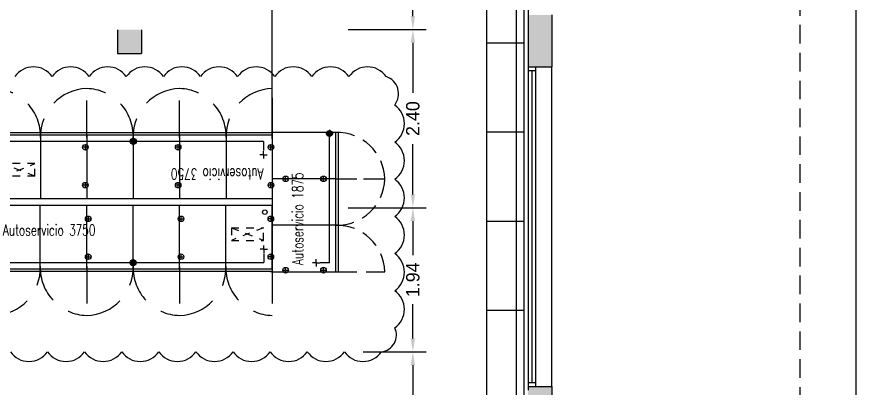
# Model space of a CAD drawing. Header units: metres. Extents: x 95 to 486, y 2972 to 3465.
# Drawn here: x 229.1 to 240.41, y 3385.03 to 3390.03 of the extents above; entities that cross this region are included whole.
import ezdxf

# ---------------------------------------------------------------- set-up
doc = ezdxf.new("R2010")
doc.units = ezdxf.units.M
for name, pattern in [('DASHED2', [0.375, 0.25, -0.125]), ('HIDDEN', [0.375, 0.25, -0.125]), ('TRATTEGGIATA2', [0.375, 0.25, -0.125])]:
    doc.linetypes.add(name, pattern=pattern)
for name, color, linetype in [('0_MUROS', 7, 'Continuous'), ('0_PUERTAS-VENTANAS', 3, 'Continuous'), ('C_COTAS', 5, 'Continuous'), ('E-EXHIBIDORAS', 8, 'Continuous'), ('E-TXT', 7, 'Continuous'), ('E_GONDOLAS', 1, 'Continuous')]:
    doc.layers.add(name, color=color, linetype=linetype)
doc.styles.add('ROMANS', font='romans.shx', dxfattribs={"width": 0.8, "height": 0.15})
doc.dimstyles.new('STANDARD$0', dxfattribs={"dimtxt": 0.2, "dimasz": 0.18, "dimexe": 0.18, "dimexo": 0.0625, "dimgap": 0.09, "dimtad": 0, "dimzin": 0, "dimdsep": 46, "dimtxsty": 'ROMANS', "dimblk": 'OBLIQUE', "dimsah": 1, "dimcen": 0.09, "dimse1": 1, "dimse2": 1, "dimadec": 0, "dimazin": 0, "dimtfac": 1, "dimtofl": 0, "dimtmove": 0, "dimatfit": 3, "dimldrblk": 'OBLIQUE', "dimfxl": 1, "dimtolj": 1, "dimtzin": 0, "dimarcsym": 0})

# ---------------------------------------------------------------- blocks, each defined once
blk = doc.blocks.new('*D248')
at = {"layer": 'C_COTAS', "color": 0, "lineweight": -2, "transparency": 16777216}
for p, q in [((233.562, 3389.864), (234.616, 3389.864)), ((234.436, 3389.684), (234.436, 3389.009)), ((234.436, 3387.644), (234.436, 3388.319)), ((233.562, 3387.464), (234.616, 3387.464))]:
    blk.add_line(p, q, dxfattribs=at)
at = {"layer": 'C_COTAS', "color": 0, "transparency": 16777216}
for points in [[(234.406, 3389.684), (234.466, 3389.684), (234.436, 3389.864)], [(234.406, 3387.644), (234.466, 3387.644), (234.436, 3387.464)]]:
    blk.add_solid(points, dxfattribs=at)
at = {"layer": 'DEFPOINTS', "color": 0, "transparency": 16777216}
for p in [(233.5, 3389.864), (233.5, 3387.464), (234.436, 3387.464)]:
    blk.add_point(p, dxfattribs=at)
at = {"layer": 'C_COTAS', "color": 0, "transparency": 16777216, "insert": (234.436, 3388.664), "char_height": 0.18, "attachment_point": 5, "rotation": 90}
blk.add_mtext('\\A1;2.40', dxfattribs=at)
blk = doc.blocks.new('*D249')
at = {"layer": 'C_COTAS', "color": 0, "lineweight": -2, "transparency": 16777216}
for p, q in [((233.767, 3387.464), (234.616, 3387.464)), ((234.436, 3387.284), (234.436, 3386.824)), ((234.436, 3385.704), (234.436, 3386.164)), ((233.767, 3385.524), (234.616, 3385.524))]:
    blk.add_line(p, q, dxfattribs=at)
at = {"layer": 'C_COTAS', "color": 0, "transparency": 16777216}
for points in [[(234.406, 3387.284), (234.466, 3387.284), (234.436, 3387.464)], [(234.406, 3385.704), (234.466, 3385.704), (234.436, 3385.524)]]:
    blk.add_solid(points, dxfattribs=at)
at = {"layer": 'DEFPOINTS', "color": 0, "transparency": 16777216}
for p in [(233.705, 3387.464), (233.705, 3385.524), (234.436, 3385.524)]:
    blk.add_point(p, dxfattribs=at)
at = {"layer": 'C_COTAS', "color": 0, "transparency": 16777216, "insert": (234.436, 3386.494), "char_height": 0.18, "attachment_point": 5, "rotation": 90}
blk.add_mtext('\\A1;1.94', dxfattribs=at)
blk = doc.blocks.new('*D250')
at = {"layer": 'C_COTAS', "color": 0, "lineweight": -2, "transparency": 16777216}
for p, q in [((233.767, 3385.524), (234.616, 3385.524)), ((234.436, 3385.344), (234.436, 3384.669)), ((234.436, 3383.304), (234.436, 3383.979)), ((233.562, 3383.124), (234.616, 3383.124))]:
    blk.add_line(p, q, dxfattribs=at)
at = {"layer": 'C_COTAS', "color": 0, "transparency": 16777216}
for points in [[(234.406, 3385.344), (234.466, 3385.344), (234.436, 3385.524)], [(234.406, 3383.304), (234.466, 3383.304), (234.436, 3383.124)]]:
    blk.add_solid(points, dxfattribs=at)
at = {"layer": 'DEFPOINTS', "color": 0, "transparency": 16777216}
for p in [(233.705, 3385.524), (233.5, 3383.124), (234.436, 3383.124)]:
    blk.add_point(p, dxfattribs=at)
at = {"layer": 'C_COTAS', "color": 0, "transparency": 16777216, "insert": (234.436, 3384.324), "char_height": 0.18, "attachment_point": 5, "rotation": 90}
blk.add_mtext('\\A1;2.40', dxfattribs=at)
blk = doc.blocks.new('*D254')
at = {"layer": 'C_COTAS', "color": 0, "lineweight": -2, "transparency": 16777216}
for p, q in [((234.112, 3391.414), (234.616, 3391.414)), ((234.436, 3391.234), (234.436, 3390.969)), ((234.436, 3390.044), (234.436, 3390.309)), ((233.562, 3389.864), (234.616, 3389.864))]:
    blk.add_line(p, q, dxfattribs=at)
at = {"layer": 'C_COTAS', "color": 0, "transparency": 16777216}
for points in [[(234.406, 3391.234), (234.466, 3391.234), (234.436, 3391.414)], [(234.406, 3390.044), (234.466, 3390.044), (234.436, 3389.864)]]:
    blk.add_solid(points, dxfattribs=at)
at = {"layer": 'DEFPOINTS', "color": 0, "transparency": 16777216}
for p in [(234.05, 3391.414), (234.436, 3391.414), (233.5, 3389.864)]:
    blk.add_point(p, dxfattribs=at)
at = {"layer": 'C_COTAS', "color": 0, "transparency": 16777216, "insert": (234.436, 3390.639), "char_height": 0.18, "attachment_point": 5, "rotation": 90}
blk.add_mtext('\\A1;1.55', dxfattribs=at)
blk = doc.blocks.new('COSTAN-REFERENCIA DE DESAGÜES')
at = {"layer": 'E-EXHIBIDORAS'}
blk.add_hatch(color=256, dxfattribs=at).paths.add_polyline_path([(40, 0, 1), (-40, 0, 1)])
blk.add_circle((0, 0), 40, dxfattribs=at)
blk = doc.blocks.new('ESQUINA')
at = {"layer": 'E-EXHIBIDORAS'}
for p, q in [((232.734, 3384.07), (230.859, 3384.07)), ((230.859, 3384.07), (230.859, 3383.215)), ((231.484, 3383.18), (231.484, 3384.07)), ((232.109, 3383.215), (232.109, 3384.07)), ((232.734, 3383.18), (232.734, 3384.07)), ((230.879, 3383.927), (230.879, 3383.852)), ((232.109, 3383.927), (232.109, 3383.852)), ((230.841, 3383.89), (230.916, 3383.89)), ((232.071, 3383.89), (232.146, 3383.89)), ((230.98, 3383.48), (230.93, 3383.48)), ((230.98, 3383.48), (230.98, 3383.53)), ((230.98, 3383.48), (230.98, 3383.43)), ((230.98, 3383.48), (231.03, 3383.48)), ((230.841, 3383.38), (230.916, 3383.38)), ((230.879, 3383.417), (230.879, 3383.342)), ((230.98, 3383.3), (230.98, 3383.425)), ((232.071, 3383.38), (232.146, 3383.38)), ((232.109, 3383.417), (232.109, 3383.342)), ((232.719, 3383.35), (232.719, 3383.25)), ((230.98, 3383.3), (232.734, 3383.3)), ((232.769, 3383.3), (232.669, 3383.3)), ((230.859, 3383.215), (232.734, 3383.215)), ((230.859, 3383.215), (230.859, 3383.18)), ((232.734, 3383.18), (230.859, 3383.18))]:
    blk.add_line(p, q, dxfattribs=at)
at = {"layer": 'E-EXHIBIDORAS', "linetype": 'DASHED2'}
for p, q in [((230.859, 3383.18), (230.859, 3382.555)), ((232.109, 3383.215), (232.109, 3382.555)), ((232.109, 3383.18), (232.109, 3382.555))]:
    blk.add_line(p, q, dxfattribs=at)
at = {"layer": 'E-EXHIBIDORAS'}
for centre in [(230.879, 3383.89), (232.109, 3383.89), (230.879, 3383.38), (232.109, 3383.38)]:
    blk.add_circle(centre, 0.0376, dxfattribs=at)
at = {"layer": 'E-EXHIBIDORAS', "linetype": 'DASHED2'}
for centre, start, end in [((230.841, 3383.197), 271.5602, 1.5602), ((232.126, 3383.197), 178.4398, 268.4398), ((232.091, 3383.197), 271.5602, 1.5602)]:
    blk.add_arc(centre, 0.643, start, end, dxfattribs=at)
at = {"layer": 'E-EXHIBIDORAS', "xscale": 0.001, "yscale": 0.001, "zscale": 0.001}
blk.add_blockref('COSTAN-REFERENCIA DE DESAGÜES', (232.719, 3383.3), dxfattribs=at)
at = {"layer": 'E-TXT', "insert": (230.948, 3383.801), "char_height": 0.148, "attachment_point": 1}
blk.add_mtext_dynamic_manual_height_columns('{\\Fromans|c0;\\W0.7;Autoservicio 1875}', width=2517.26704, gutter_width=1.383, heights=[0], dxfattribs=at)
blk = doc.blocks.new('COSTAN-CAM-COSTAN-CAM-COSTAN-CAM-COSTAN-CAM-COSTAN-CAM-COSTAN-CAM-COSTAN-CAM-COSTAN-CAM-COSTAN-CAM-COSTAN-CAM-COSTAN-CAM-COSTAN-CAM-COSTAN-CAM-COSTAN-CAM-COSTAN-CAM-COSTAN-CAM-LI_TL1_N_ECO 375')
at = {"layer": 'E-EXHIBIDORAS'}
for p, q in [((3750, 0), (0, 0)), ((0, 0), (0, -855)), ((625, -890), (625, 0)), ((1250, -855), (1250, 0)), ((1875, -890), (1875, 0)), ((2500, -855), (2500, 0)), ((3125, -890), (3125, 0)), ((3750, -855), (3750, 0)), ((-18, -180), (58, -180)), ((20, -142), (20, -218)), ((1232, -180), (1308, -180)), ((1270, -142), (1270, -218)), ((2482, -180), (2558, -180)), ((2520, -142), (2520, -218)), ((3768, -180), (3692, -180)), ((3730, -142), (3730, -218)), ((122, -590), (122, -540)), ((3635, -590), (3635, -540)), ((20, -652), (20, -728)), ((122, -590), (72, -590)), ((122, -590), (122, -640)), ((122, -590), (172, -590)), ((122, -770), (122, -645)), ((1270, -652), (1270, -728)), ((2520, -652), (2520, -728)), ((3635, -590), (3585, -590)), ((3635, -590), (3635, -640)), ((3635, -590), (3685, -590)), ((3635, -645), (3635, -770)), ((3730, -652), (3730, -728)), ((-18, -690), (58, -690)), ((122, -770), (3635, -770)), ((1232, -690), (1308, -690)), ((1925, -770), (1825, -770)), ((1875, -720), (1875, -820)), ((2482, -690), (2558, -690)), ((3768, -690), (3692, -690)), ((0, -855), (3750, -855)), ((3720, -890), (3750, -890))]:
    blk.add_line(p, q, dxfattribs=at)
at = {"layer": 'E-EXHIBIDORAS', "linetype": 'TRATTEGGIATA2'}
for p, q in [((3200, -300), (3630, -300)), ((3200, -300), (3630, -470)), ((3630, -300), (3200, -470)), ((3200, -300), (3200, -470)), ((3630, -470), (3630, -300)), ((3200, -470), (3630, -470))]:
    blk.add_line(p, q, dxfattribs=at)
at = {"layer": 'E-EXHIBIDORAS', "linetype": 'DASHED2', "ltscale": 2000}
for p, q in [((0, -855), (0, -1480)), ((1250, -820), (1250, -1480)), ((2500, -820), (2500, -1480)), ((3750, -820), (3750, -1480))]:
    blk.add_line(p, q, dxfattribs=at)
at = {"layer": 'E-EXHIBIDORAS', "linetype": 'ByBlock'}
blk.add_line((3750, -890), (0, -890), dxfattribs=at)
at = {"layer": 'E-EXHIBIDORAS'}
for centre, radius in [((3650, -90), 31), ((20, -180), 37.6), ((1270, -180), 37.6), ((2520, -180), 37.6), ((3730, -180), 37.6), ((20, -690), 37.6), ((1270, -690), 37.6), ((2520, -690), 37.6), ((3730, -690), 37.6)]:
    blk.add_circle(centre, radius, dxfattribs=at)
at = {"layer": 'E-EXHIBIDORAS', "linetype": 'DASHED2', "ltscale": 2000}
for centre, start, end in [((-17, -838), 271.5602, 1.5602), ((1267, -838), 178.4398, 268.4398), ((1233, -838), 271.5602, 1.5602), ((2517, -838), 178.4398, 268.4398), ((2483, -838), 271.5602, 1.5602), ((3767, -838), 178.4398, 268.4398)]:
    blk.add_arc(centre, 643, start, end, dxfattribs=at)
at = {"layer": 'E-EXHIBIDORAS'}
blk.add_blockref('COSTAN-REFERENCIA DE DESAGÜES', (1875, -770), dxfattribs=at)
at = {"layer": 'E-TXT', "insert": (120, -257), "char_height": 148, "attachment_point": 1}
blk.add_mtext_dynamic_manual_height_columns('{\\Fromans|c0;\\W0.7;Autoservicio 3750}', width=2631.13, gutter_width=1.38, heights=[0], dxfattribs=at)

msp = doc.modelspace()

# ---------------------------------------------------------------- hatches: boundary and pattern name
at = {"layer": '0_MUROS'}
h = msp.add_hatch(color=256, dxfattribs=at)
h.paths.add_polyline_path([(236.3086, 3395.0595), (235.9886, 3395.0595), (235.9886, 3394.3595), (236.3086, 3394.3595)])
h.paths.add_polyline_path([(236.3086, 3390.0595), (235.9886, 3390.0595), (235.9886, 3389.3595), (236.3086, 3389.3595)])
h.paths.add_polyline_path([(236.3086, 3385.0595), (235.9886, 3385.0595), (235.9886, 3384.3645), (236.3086, 3384.3645)])
h.paths.add_polyline_path([(236.3442, 3379.7395), (236.3086, 3379.7395), (236.3086, 3380.0695), (235.9886, 3380.0695), (235.9886, 3379.2795), (236.3446, 3379.2795)])
h = msp.add_hatch(color=256, dxfattribs=at)
h.paths.add_polyline_path([(220.8386, 3394.8345), (220.5886, 3394.8345), (220.5886, 3394.5845), (220.8386, 3394.5845)])
h.paths.add_polyline_path([(230.7786, 3389.8595), (230.4586, 3389.8595), (230.4586, 3389.5395), (230.7786, 3389.5395)])
h.paths.add_polyline_path([(220.8386, 3389.8245), (220.5886, 3389.8245), (220.5886, 3389.5745), (220.8386, 3389.5745)])
h.paths.add_polyline_path([(220.8386, 3384.8045), (220.5886, 3384.8045), (220.5886, 3384.5545), (220.8386, 3384.5545)])

# ---------------------------------------------------------------- linework, layer by layer
at = {"ltscale": 0.25}
msp.add_line((232.5421, 3388.3927), (232.5421, 3392.634), dxfattribs=at)
msp.add_lwpolyline([(229.0137, 3385.5245, 0.5205671), (229.5137, 3385.5245, 0.5205671), (230.0137, 3385.5245, 0.5205671), (230.5137, 3385.5245, 0.5205671), (231.0137, 3385.5245, 0.5205671), (231.5137, 3385.5245, 0.5205671), (232.0137, 3385.5245, 0.5205671), (232.5137, 3385.5245, 0.5205671), (233.0137, 3385.5245, 0.5205671), (233.5137, 3385.5245, 0.5205671), (234.0137, 3385.5245, 0.5205671), (234.1914, 3385.8467, 0.5205671), (234.1914, 3386.3467, 0.5205671), (234.1914, 3386.8467, 0.5205671), (234.1914, 3387.3467, 0.5205671), (234.1914, 3387.8467, 0.5205671), (234.1914, 3388.3467, 0.5205671), (234.1914, 3388.8467, 0.5205671), (234.0751, 3389.2304, 0.5205671), (233.5751, 3389.2304, 0.5205671), (233.0751, 3389.2304, 0.5205671), (232.5751, 3389.2304, 0.5205671), (232.0751, 3389.2304, 0.5205671), (231.5751, 3389.2304, 0.5205671), (231.0751, 3389.2304, 0.5205671), (230.5751, 3389.2304, 0.5205671), (230.0751, 3389.2304, 0.5205671), (229.5751, 3389.2304, 0.5205671), (229.0751, 3389.2304, 0.5205671)], format="xyb")
at = {"layer": '0_MUROS', "color": 4}
msp.add_line((240.4086, 3361.3845), (240.4086, 3436.1031), dxfattribs=at)
at = {"layer": '0_MUROS', "color": 2, "linetype": 'HIDDEN'}
msp.add_line((239.6536, 3374.6745), (239.6536, 3409.9545), dxfattribs=at)
at = {"layer": '0_MUROS'}
for p, q in [((235.9886, 3390.0095), (235.9886, 3389.3095)), ((236.3086, 3390.0595), (236.3086, 3389.3595)), ((230.4586, 3389.8595), (230.4586, 3389.5395)), ((230.7786, 3389.8595), (230.7786, 3389.5395)), ((230.4586, 3389.5395), (230.7786, 3389.5395)), ((235.9886, 3389.3595), (236.3086, 3389.3595)), ((235.9886, 3389.3595), (236.3086, 3389.3595)), ((235.9886, 3385.0595), (236.3086, 3385.0595)), ((236.3086, 3385.0595), (236.3086, 3384.3645))]:
    msp.add_line(p, q, dxfattribs=at)
at = {"layer": '0_MUROS', "color": 2}
msp.add_line((236.3086, 3385.0595), (236.3086, 3389.3595), dxfattribs=at)
at = {"layer": '0_PUERTAS-VENTANAS'}
for p, q in [((235.9886, 3394.3095), (235.9886, 3390.0095)), ((236.0886, 3389.3595), (236.0886, 3385.0595)), ((235.9886, 3389.3095), (236.0886, 3389.3095)), ((235.9886, 3389.3095), (235.9886, 3385.0095)), ((236.0386, 3389.3095), (236.0386, 3385.1095)), ((235.9886, 3385.1095), (236.0886, 3385.1095))]:
    msp.add_line(p, q, dxfattribs=at)
at = {"layer": 'E_GONDOLAS'}
for p, q in [((235.4296, 3396.8809), (235.4296, 3378.8809)), ((235.8296, 3396.8809), (235.8296, 3378.8809)), ((235.9296, 3396.8809), (235.9296, 3378.8809)), ((235.9296, 3389.6809), (235.4296, 3389.6809)), ((235.9296, 3388.4809), (235.4296, 3388.4809)), ((235.9296, 3387.2809), (235.4296, 3387.2809)), ((235.9296, 3386.0809), (235.4296, 3386.0809))]:
    msp.add_line(p, q, dxfattribs=at)

# ---------------------------------------------------------------- block references
at = {"rotation": 89.99999999999999}
msp.add_blockref('ESQUINA', (3616.6116, 3155.7437), dxfattribs=at)
at = {"layer": 'E-EXHIBIDORAS', "xscale": 0.001, "yscale": 0.001, "zscale": 0.001, "rotation": 180}
msp.add_blockref('COSTAN-CAM-COSTAN-CAM-COSTAN-CAM-COSTAN-CAM-COSTAN-CAM-COSTAN-CAM-COSTAN-CAM-COSTAN-CAM-COSTAN-CAM-COSTAN-CAM-COSTAN-CAM-COSTAN-CAM-COSTAN-CAM-COSTAN-CAM-COSTAN-CAM-COSTAN-CAM-LI_TL1_N_ECO 375', (232.5442, 3387.5875), dxfattribs=at)
at = {"layer": 'E-EXHIBIDORAS', "xscale": 0.001, "yscale": 0.001, "zscale": 0.001}
msp.add_blockref('COSTAN-CAM-COSTAN-CAM-COSTAN-CAM-COSTAN-CAM-COSTAN-CAM-COSTAN-CAM-COSTAN-CAM-COSTAN-CAM-COSTAN-CAM-COSTAN-CAM-COSTAN-CAM-COSTAN-CAM-COSTAN-CAM-COSTAN-CAM-COSTAN-CAM-COSTAN-CAM-LI_TL1_N_ECO 375', (228.7921, 3387.4947), dxfattribs=at)

# ---------------------------------------------------------------- dimensions: what is measured, and where the dimension line sits
at = {"layer": 'C_COTAS'}
for base, p1, p2, picture, middle in [((234.4356, 3391.4145), (233.4998, 3389.8645), (234.0498, 3391.4145), '*D254', (234.4356, 3390.6395)), ((234.4356, 3387.4645), (233.4998, 3389.8645), (233.4998, 3387.4645), '*D248', (234.4356, 3388.6645)), ((234.4356, 3385.5245), (233.7048, 3387.4645), (233.7048, 3385.5245), '*D249', (234.4356, 3386.4945)), ((234.4356, 3383.1245), (233.7048, 3385.5245), (233.4998, 3383.1245), '*D250', (234.4356, 3384.3245))]:
    dim = msp.add_linear_dim(base=base, p1=p1, p2=p2, angle=90, dimstyle='STANDARD$0', override={"dimtxt": 0.18, "dimtxsty": 'Standard', "dimsah": 0, "dimse1": 0, "dimse2": 0}, dxfattribs=at)
    dim.commit()
    dim.dimension.update_dxf_attribs({"geometry": picture, "text_midpoint": middle})

doc.saveas('drawing.dxf')
